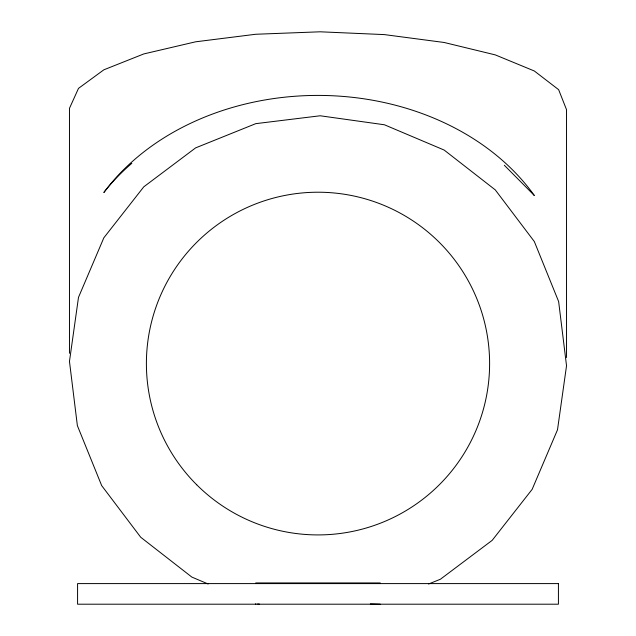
<?xml version="1.0" encoding="UTF-8"?>
<svg xmlns="http://www.w3.org/2000/svg" width="636" height="636" viewBox="0 0 636 636"><rect width="100%" height="100%" fill="white"/><g stroke="black" fill="none" stroke-linecap="round" stroke-linejoin="round"><path stroke-width="0.95" d="M428.537 584.023L440.382 579.253L492.208 540.322L532.149 489.346L557.502 429.801L566.533 365.74L558.631 301.528L534.327 241.545L495.277 189.886L444.151 150.056L384.422 124.775L320.17 115.776L255.775 123.654L195.618 147.886L143.792 186.817L103.851 237.792L78.498 297.346L69.467 361.399L77.369 425.611L101.673 485.594L140.723 537.253L191.849 577.083L208.139 583.983M370.351 603.882L380.225 604.2M257.675 603.93L259.583 604.2M504.34 165.265L534.327 195.498A248.549 197.184 0 0 0 103.851 192.509A248.7 188.757 0 0 1 131.819 163.309M566.533 357.551L566.533 109.678L558.631 89.676L534.327 70.986L495.277 54.887L444.151 42.477L384.422 34.606L320.17 31.8L255.775 34.257L195.618 41.809L143.792 53.933L103.851 69.817L78.498 88.372L69.467 108.327L69.467 353.306M380.225 583.594L380.225 582.942L255.775 582.942L255.775 583.594M255.775 603.667L255.775 604.2M558.424 583.594L77.576 583.594L77.576 604.2L558.424 604.2L558.424 583.594M196.707 484.775A171.601 171.346 0 0 0 483.773 407.859A171.601 171.346 0 0 0 273.528 198.074A171.601 171.346 0 0 0 196.707 484.775"/></g></svg>
